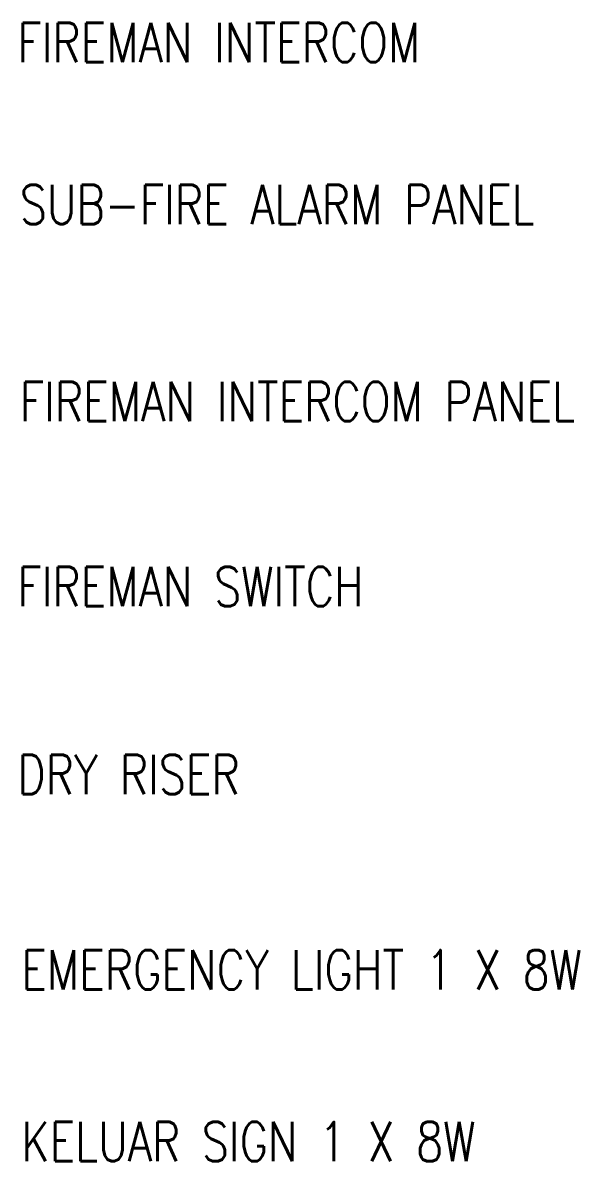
# Model space of a CAD drawing. Header units: feet. Extents: x 1407108 to 2957709, y -1501070 to -681589.
# Drawn here: x 1578359 to 1582606, y -693068 to -684381 of the extents above; entities that cross this region are included whole.
import ezdxf

# ---------------------------------------------------------------- set-up
doc = ezdxf.new("R2010")
doc.units = ezdxf.units.FT
doc.header["$LTSCALE"] = 13
doc.header["$MEASUREMENT"] = 0
doc.layers.add('-FF', color=240, linetype='CONTINUOUS')
doc.styles.add('E', font='ROMANS.SHX', dxfattribs={"width": 0.9})

msp = doc.modelspace()

# ---------------------------------------------------------------- texts
at = {"layer": '-FF', "style": 'E', "width": 0.8}
for s, p in [('FIREMAN INTERCOM', (1578317.7, -684681.1)), ('SUB-FIRE ALARM PANEL', (1578336.9, -685917.9)), ('FIREMAN INTERCOM PANEL', (1578336.9, -687421.1)), ('FIREMAN SWITCH', (1578317.7, -688833.3)), ('DRY RISER', (1578317.7, -690266.2)), ('EMERGENCY LIGHT 1 X 8W', (1578347.8, -691756.7)), ('KELUAR SIGN 1 X 8W', (1578347.8, -693068.4))]:
    msp.add_text(s, height=300, dxfattribs=at).set_placement(p)

doc.saveas('drawing.dxf')
